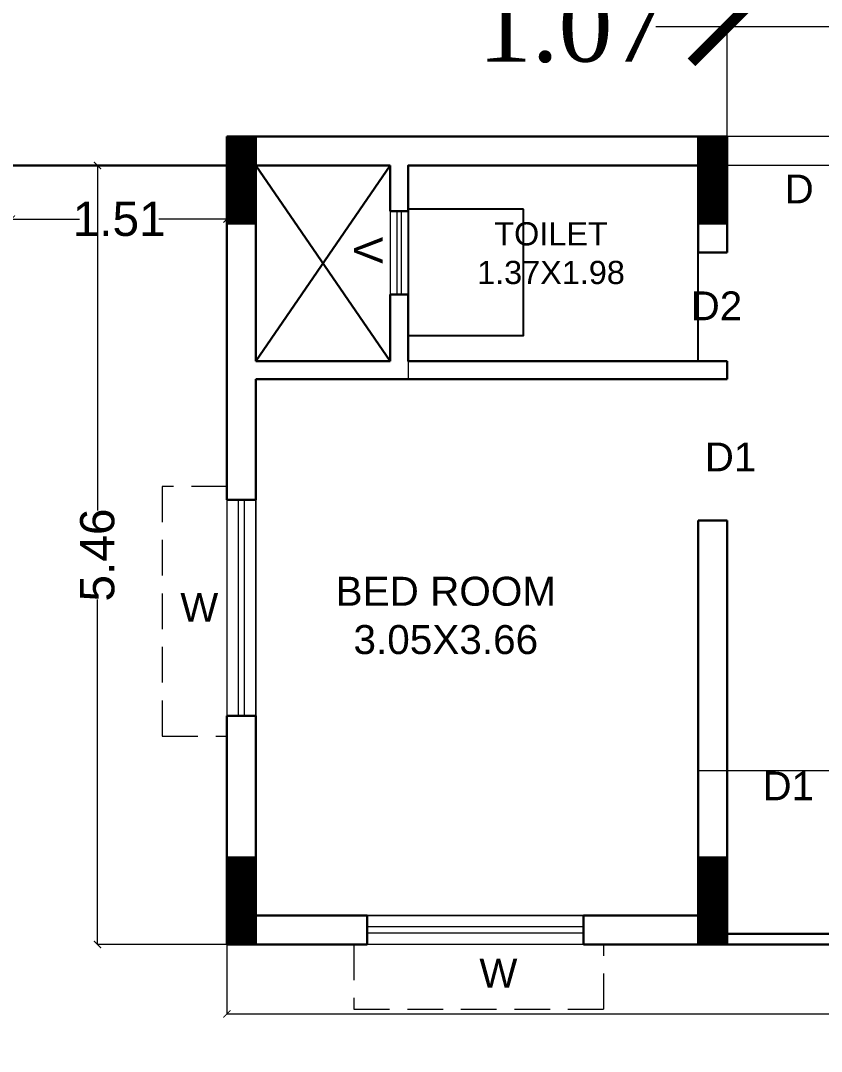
# Model space of a CAD drawing. Header units: metres. Extents: x 0 to 63445, y 32361 to 32804.
# Drawn here: x 63247.97 to 63253.58, y 32787.41 to 32794.64 of the extents above; entities that cross this region are included whole.
import ezdxf

# ---------------------------------------------------------------- set-up
doc = ezdxf.new("R2010")
doc.units = ezdxf.units.M
doc.header["$MEASUREMENT"] = 0
doc.header["$PDMODE"] = 34
doc.header["$PDSIZE"] = -10
doc.linetypes.add('DASHED2', pattern=[0.375, 0.25, -0.125])
doc.layers.get('0').update_dxf_attribs({"lineweight": 25})
doc.layers.add('BLK_2_FLR_0_BATH', color=3, linetype='Continuous', plot=False)
doc.layers.add('BLK_2_FLR_0_WATER_CLOSET', color=2, linetype='Continuous', plot=False)
for name, color, linetype, lineweight in [('BLK_2_FLR_0_BLT_UP_AREA_DEDUCT', 41, 'Continuous', 9), ('BLK_2_FLR_0_EXIT_WIDTH_DOOR', 7, 'Continuous', 0), ('BLK_2_FLR_0_UNITFA', 7, 'Continuous', 0), ('COLUMN', 1, 'Continuous', 30), ('DIM', 56, 'Continuous', 20), ('STEPS', 114, 'Continuous', 20), ('TEXT-2', 65, 'Continuous', 18), ('wall', 7, 'Continuous', 30), ('window', 154, 'Continuous', 9)]:
    doc.layers.add(name, color=color, linetype=linetype, lineweight=lineweight)
doc.layers.add('text', color=65, linetype='Continuous')
doc.styles.add('AutoDCRFont', font='arial.ttf')
doc.styles.get("Standard").update_dxf_attribs({"font": 'arial.ttf', "height": 0.4})
doc.styles.add('TNR', font='times.ttf', dxfattribs={"height": 0.5})
doc.dimstyles.new('ARCHANA', dxfattribs={"dimscale": 0, "dimtxt": 0.5, "dimasz": 0.5, "dimexe": 0, "dimexo": 0, "dimgap": 0, "dimtad": 0, "dimzin": 0, "dimdsep": 46, "dimtxsty": 'TNR', "dimblk": 'ARCHTICK', "dimcen": 0.09, "dimclrd": 36, "dimclre": 36, "dimclrt": 7, "dimadec": 0, "dimazin": 0, "dimtfac": 1, "dimtofl": 0, "dimtmove": 0, "dimatfit": 3, "dimldrblk": 'ARCHTICK', "dimfxl": 1, "dimfrac": 2, "dimtolj": 1, "dimtzin": 0, "dimlwd": -1, "dimlwe": -1, "dimarcsym": 0})

# ---------------------------------------------------------------- blocks, each defined once
blk = doc.blocks.new('A$C7D115503')
at = {"layer": 'COLUMN', "ltscale": 3}
h = blk.add_hatch(dxfattribs=at)
h.set_pattern_fill('ANSI31', color=256, style=0)
h.paths.add_polyline_path([(-14.36, -11.59), (-6.36, -11.59), (-6.36, 12.41), (-14.36, 12.41)])
at = {"layer": 'COLUMN', "ltscale": 0.05}
for p, q in [((-14.36, 12.41), (-6.36, 12.41)), ((-14.36, 12.41), (-14.36, -11.59)), ((-6.36, 12.41), (-6.36, -11.59)), ((-6.36, -11.59), (-14.36, -11.59))]:
    blk.add_line(p, q, dxfattribs=at)
blk = doc.blocks.new('_ArchTick')
at = {"color": 0, "linetype": 'ByBlock', "const_width": 0.15}
blk.add_lwpolyline([(-0.5, -0.5), (0.5, 0.5)], dxfattribs=at)
blk = doc.blocks.new('*D903')
at = {"layer": 'Defpoints', "color": 0, "ltscale": 3, "transparency": 16777216}
for p in [(63247.903, 32793.6238), (63249.4132, 32793.6238), (63249.4132, 32793.2486)]:
    blk.add_point(p, dxfattribs=at)
at = {"layer": 'DIM', "ltscale": 3, "transparency": 16777216}
for p, q in [((63247.903, 32793.6238), (63247.903, 32793.2486)), ((63249.4132, 32793.6238), (63249.4132, 32793.2486)), ((63247.903, 32793.2486), (63248.3809, 32793.2486)), ((63249.4132, 32793.2486), (63248.9354, 32793.2486))]:
    blk.add_line(p, q, dxfattribs=at)
at = {"layer": 'DIM', "ltscale": 3, "transparency": 16777216, "xscale": 0.05, "yscale": 0.05, "zscale": 0.05, "rotation": 180}
blk.add_blockref('_ArchTick', (63247.903, 32793.2486), dxfattribs=at)
at = {"layer": 'DIM', "ltscale": 3, "transparency": 16777216, "xscale": 0.05, "yscale": 0.05, "zscale": 0.05}
blk.add_blockref('_ArchTick', (63249.4132, 32793.2486), dxfattribs=at)
at = {"layer": 'DIM', "color": 7, "ltscale": 3, "transparency": 16777216, "insert": (63248.6581, 32793.2486), "char_height": 0.4, "attachment_point": 5}
blk.add_mtext('\\A1;{\\H0.6x;1.51}', dxfattribs=at)
blk = doc.blocks.new('*D904')
at = {"layer": 'Defpoints', "color": 0, "ltscale": 3, "transparency": 16777216}
for p in [(63249.4132, 32793.6238), (63248.5063, 32788.1627), (63249.4132, 32788.1627)]:
    blk.add_point(p, dxfattribs=at)
at = {"layer": 'DIM', "ltscale": 3, "transparency": 16777216}
for p, q in [((63249.4132, 32793.6238), (63248.5063, 32793.6238)), ((63248.5063, 32793.6238), (63248.5063, 32791.2049)), ((63248.5063, 32788.1627), (63248.5063, 32790.5816)), ((63249.4132, 32788.1627), (63248.5063, 32788.1627))]:
    blk.add_line(p, q, dxfattribs=at)
at = {"layer": 'DIM', "ltscale": 3, "transparency": 16777216, "xscale": 0.05, "yscale": 0.05, "zscale": 0.05}
for p, rotation in [((63248.5063, 32793.6238), 90), ((63248.5063, 32788.1627), 270)]:
    blk.add_blockref('_ArchTick', p, dxfattribs=dict(at, rotation=rotation))
at = {"layer": 'DIM', "color": 7, "ltscale": 3, "transparency": 16777216, "insert": (63248.5063, 32790.8933), "char_height": 0.4, "attachment_point": 5, "rotation": 90}
blk.add_mtext('\\A1;{\\H0.6x;5.46}', dxfattribs=at)
blk = doc.blocks.new('*D905')
at = {"layer": 'Defpoints', "color": 0, "ltscale": 3, "transparency": 16777216}
for p in [(0.8318, 32800.9139), (63266.3084, 32800.9139), (0, 32788.1627)]:
    blk.add_point(p, dxfattribs=at)
at = {"layer": 'DIM', "ltscale": 3, "transparency": 16777216}
for p, q in [((5.8318, 32800.9139), (0.8318, 32800.9139)), ((0.8318, 32800.9139), (0.8318, 32794.9328)), ((0.8318, 32788.1627), (0.8318, 32794.1437)), ((0, 32788.1627), (0.8318, 32788.1627))]:
    blk.add_line(p, q, dxfattribs=at)
at = {"layer": 'DIM', "ltscale": 3, "transparency": 16777216, "xscale": 0.05, "yscale": 0.05, "zscale": 0.05}
for p, rotation in [((0.8318, 32800.9139), 90), ((0.8318, 32788.1627), 270)]:
    blk.add_blockref('_ArchTick', p, dxfattribs=dict(at, rotation=rotation))
at = {"layer": 'DIM', "color": 7, "ltscale": 3, "transparency": 16777216, "insert": (0.8318, 32794.5383), "char_height": 0.4, "attachment_point": 5, "rotation": 90}
blk.add_mtext('\\A1;{\\H0.6x;12.75}', dxfattribs=at)
blk = doc.blocks.new('*D906')
at = {"layer": 'Defpoints', "color": 0, "ltscale": 3, "transparency": 16777216}
for p in [(63249.4132, 32788.1627), (63266.3084, 32788.1627), (63266.3084, 32787.6761)]:
    blk.add_point(p, dxfattribs=at)
at = {"layer": 'DIM', "ltscale": 3, "transparency": 16777216}
for p, q in [((63249.4132, 32788.1627), (63249.4132, 32787.6761)), ((63266.3084, 32788.1627), (63266.3084, 32787.6761)), ((63249.4132, 32787.6761), (63257.4512, 32787.6761)), ((63266.3084, 32787.6761), (63258.2704, 32787.6761))]:
    blk.add_line(p, q, dxfattribs=at)
at = {"layer": 'DIM', "ltscale": 3, "transparency": 16777216, "xscale": 0.05, "yscale": 0.05, "zscale": 0.05, "rotation": 180}
blk.add_blockref('_ArchTick', (63249.4132, 32787.6761), dxfattribs=at)
at = {"layer": 'DIM', "ltscale": 3, "transparency": 16777216, "xscale": 0.05, "yscale": 0.05, "zscale": 0.05}
blk.add_blockref('_ArchTick', (63266.3084, 32787.6761), dxfattribs=at)
at = {"layer": 'DIM', "color": 7, "ltscale": 3, "transparency": 16777216, "insert": (63257.8608, 32787.6761), "char_height": 0.4, "attachment_point": 5}
blk.add_mtext('\\A1;{\\H0.625x;16.90}', dxfattribs=at)
blk = doc.blocks.new('*D940')
at = {"layer": 'BLK_2_FLR_0_EXIT_WIDTH_DOOR', "color": 36, "ltscale": 0.5, "transparency": 16777216}
for p, q in [((63252.9185, 32794.5971), (63252.4185, 32794.5971)), ((63252.9185, 32793.827), (63252.9185, 32794.5971)), ((63253.9853, 32794.5971), (63252.9185, 32794.5971)), ((63253.9853, 32793.827), (63253.9853, 32794.5971))]:
    blk.add_line(p, q, dxfattribs=at)
at = {"layer": 'Defpoints', "color": 0, "ltscale": 0.5, "transparency": 16777216}
for p in [(63252.9185, 32794.5971), (63252.9185, 32793.827), (63253.9853, 32793.827)]:
    blk.add_point(p, dxfattribs=at)
at = {"layer": 'BLK_2_FLR_0_EXIT_WIDTH_DOOR', "color": 36, "ltscale": 0.5, "transparency": 16777216, "xscale": 0.5, "yscale": 0.5, "zscale": 0.5, "rotation": 180}
blk.add_blockref('_ArchTick', (63252.9185, 32794.5971), dxfattribs=at)
at = {"layer": 'BLK_2_FLR_0_EXIT_WIDTH_DOOR', "color": 36, "ltscale": 0.5, "transparency": 16777216, "xscale": 0.5, "yscale": 0.5, "zscale": 0.5}
blk.add_blockref('_ArchTick', (63253.9853, 32794.5971), dxfattribs=at)
at = {"layer": 'BLK_2_FLR_0_EXIT_WIDTH_DOOR', "color": 7, "ltscale": 0.5, "transparency": 16777216, "insert": (63251.8322, 32794.5971), "char_height": 0.5, "attachment_point": 5, "style": 'TNR'}
blk.add_mtext('\\A1;1.07', dxfattribs=at)

msp = doc.modelspace()

# ---------------------------------------------------------------- linework, layer by layer
at = {"layer": 'BLK_2_FLR_0_BATH', "color": 3, "ltscale": 0.5}
msp.add_lwpolyline([(63252.7153, 32793.6238), (63250.6839, 32793.6238), (63250.6839, 32792.2522), (63252.7153, 32792.2522)], close=True, dxfattribs=at)
at = {"layer": 'BLK_2_FLR_0_BLT_UP_AREA_DEDUCT', "color": 20}
msp.add_lwpolyline([(63250.5569, 32792.2522), (63249.6164, 32792.2522), (63249.6164, 32793.6238), (63250.5569, 32793.6238)], close=True, dxfattribs=at)
at = {"layer": 'BLK_2_FLR_0_UNITFA', "color": 1, "ltscale": 0.5}
msp.add_lwpolyline([(63255.8142, 32793.6238), (63250.6839, 32793.6238), (63250.6839, 32792.1252), (63249.6164, 32792.1252), (63249.6164, 32788.3659), (63252.7153, 32788.3659), (63252.7153, 32789.3819), (63255.8142, 32789.3819), (63255.8142, 32793.6238)], close=True, dxfattribs=at)
at = {"layer": 'BLK_2_FLR_0_WATER_CLOSET', "color": 3}
msp.add_lwpolyline([(63251.4926, 32793.317), (63250.6839, 32793.317), (63250.6839, 32792.432), (63251.4926, 32792.432)], close=True, dxfattribs=at)
at = {"layer": 'STEPS'}
msp.add_line((63253.9853, 32793.827), (63252.9185, 32793.827), dxfattribs=at)
at = {"layer": 'wall'}
for p, q in [((63249.4132, 32791.2812), (63249.4132, 32793.827)), ((63252.7153, 32793.827), (63249.4132, 32793.827)), ((63252.7153, 32793.827), (63252.9185, 32793.827)), ((63252.9185, 32793.827), (63252.9185, 32793.0142)), ((63249.4132, 32793.6238), (63247.903, 32793.6238)), ((63249.6164, 32792.2522), (63249.6164, 32793.6238)), ((63250.5569, 32793.6238), (63249.6164, 32793.6238)), ((63250.5569, 32793.6238), (63249.6164, 32792.2522)), ((63249.6164, 32793.6238), (63250.5569, 32792.2522)), ((63250.5569, 32793.3032), (63250.5569, 32793.6238)), ((63250.6839, 32793.3032), (63250.6839, 32793.6238)), ((63252.7153, 32793.6238), (63250.6839, 32793.6238)), ((63252.7153, 32793.0142), (63252.7153, 32793.6238)), ((63252.9185, 32793.0142), (63252.7153, 32793.0142)), ((63250.5569, 32792.2522), (63250.5569, 32792.7195)), ((63250.6839, 32792.2522), (63250.6839, 32792.7195)), ((63250.5569, 32792.2522), (63249.6164, 32792.2522)), ((63252.9185, 32792.2522), (63250.6839, 32792.2522)), ((63252.9185, 32792.2522), (63252.9185, 32792.1252)), ((63249.6164, 32791.2812), (63249.6164, 32792.1252)), ((63252.9185, 32792.1252), (63249.6164, 32792.1252)), ((63252.7153, 32788.3659), (63252.7153, 32791.1346)), ((63252.9185, 32791.1346), (63252.7153, 32791.1346)), ((63252.9185, 32791.1346), (63252.9185, 32788.1627)), ((63249.4132, 32788.1627), (63249.4132, 32789.7666)), ((63249.6164, 32788.3659), (63249.6164, 32789.7666)), ((63250.3967, 32788.3659), (63249.6164, 32788.3659)), ((63252.7153, 32788.3659), (63251.9112, 32788.3659)), ((63255.8142, 32788.2389), (63252.9185, 32788.2389)), ((63250.3967, 32788.1627), (63249.4132, 32788.1627)), ((63252.9185, 32788.1627), (63251.9112, 32788.1627)), ((63255.8142, 32788.1627), (63252.9185, 32788.1627))]:
    msp.add_line(p, q, dxfattribs=at)
at = {"layer": 'wall', "ltscale": 0.5}
msp.add_line((63250.5569, 32793.3032), (63250.6839, 32793.3032), dxfattribs=at)
at = {"layer": 'wall', "ltscale": 3}
for p, q in [((63250.6839, 32792.7195), (63250.5569, 32792.7195)), ((63249.6164, 32791.2812), (63249.4132, 32791.2812)), ((63249.6164, 32789.7666), (63249.4132, 32789.7666)), ((63250.3967, 32788.3659), (63250.3967, 32788.1627)), ((63251.9112, 32788.3659), (63251.9112, 32788.1627))]:
    msp.add_line(p, q, dxfattribs=at)
at = {"layer": 'window', "ltscale": 0.5}
for p, q in [((63250.5569, 32793.3032), (63250.5569, 32792.7195)), ((63250.6037, 32793.3032), (63250.6037, 32792.7195)), ((63250.6372, 32792.7195), (63250.6372, 32793.3026)), ((63250.6839, 32792.7195), (63250.6839, 32793.3026))]:
    msp.add_line(p, q, dxfattribs=at)
at = {"layer": 'window'}
for p, q in [((63250.6839, 32793.3026), (63250.6839, 32793.3032)), ((63249.4145, 32789.7666), (63249.4145, 32791.2812)), ((63249.4939, 32789.7666), (63249.4939, 32791.2812)), ((63249.5369, 32789.7666), (63249.5369, 32791.2812)), ((63249.6164, 32789.7666), (63249.6164, 32791.2812)), ((63251.9112, 32788.3659), (63250.3967, 32788.3659)), ((63251.9112, 32788.2864), (63250.3967, 32788.2864)), ((63251.9112, 32788.2434), (63250.3967, 32788.2434)), ((63251.9112, 32788.1639), (63250.3967, 32788.1639))]:
    msp.add_line(p, q, dxfattribs=at)
at = {"layer": 'window', "color": 8, "linetype": 'DASHED2'}
for points in [[(63249.4145, 32791.3743), (63248.9601, 32791.3743), (63248.9601, 32789.6231), (63249.4145, 32789.6231)], [(63250.3035, 32788.1639), (63250.3035, 32787.7096), (63252.0547, 32787.7096), (63252.0547, 32788.1639)]]:
    msp.add_lwpolyline(points, dxfattribs=at)

# ---------------------------------------------------------------- block references
at = {"layer": 'COLUMN', "ltscale": 0.05, "xscale": -0.025400733691282, "yscale": 0.025400733691282, "zscale": 0.025400733691282}
for p in [(63249.2516, 32793.5117), (63252.5537, 32793.5117), (63249.2516, 32788.457), (63252.5537, 32788.457)]:
    msp.add_blockref('A$C7D115503', p, dxfattribs=at)

# ---------------------------------------------------------------- texts
at = {"layer": 'text'}
for s, insert, char_height, width, attachment_point in [('\\pxqc;D', (63253.6915, 32793.359), 0.20194, 0.534981, 9), ('\\pxqc;TOILET\\P1.37X1.98', (63249.6726, 32792.7907), 0.162565, 4.023756, 7), ('\\pxqc;D2', (63253.1115, 32792.5394), 0.20194, 0.534981, 9), ('\\pxqc;D1', (63253.2103, 32791.4802), 0.20194, 0.534981, 9), ('\\pxqc;BED ROOM\\P3.05X3.66', (63248.4326, 32790.1963), 0.203206, 5.029694, 7), ('\\pxqc;D1', (63253.6149, 32789.1741), 0.20194, 0.534981, 9)]:
    msp.add_mtext(s, dxfattribs=dict(at, insert=insert, char_height=char_height, width=width, attachment_point=attachment_point))
at = {"layer": 'TEXT-2', "insert": (63250.5048, 32793.1235), "char_height": 0.2019, "width": 0.182701, "attachment_point": 1, "rotation": 270, "style": 'AutoDCRFont'}
msp.add_mtext('V', dxfattribs=at)
at = {"layer": 'TEXT-2', "char_height": 0.2019, "width": 0.182701, "attachment_point": 9, "style": 'AutoDCRFont'}
for insert in [(63249.3529, 32790.4255), (63251.4489, 32787.8609)]:
    msp.add_mtext('W', dxfattribs=dict(at, insert=insert))

# ---------------------------------------------------------------- dimensions: what is measured, and where the dimension line sits
at = {"layer": 'BLK_2_FLR_0_EXIT_WIDTH_DOOR', "color": 1, "ltscale": 0.5}
dim = msp.add_linear_dim(base=(63252.9185, 32794.5971), p1=(63253.9853, 32793.827), p2=(63252.9185, 32793.827), dimstyle='ARCHANA', override={"dimscale": 1, "dimfxl": 6, "dimarcsym": 1}, dxfattribs=at)
dim.commit()
dim.dimension.update_dxf_attribs({"geometry": '*D940', "text_midpoint": (63251.8322, 32794.5971)})
at = {"layer": 'DIM', "ltscale": 3}
for base, p1, p2, picture, middle in [((0.8318, 32800.9139), (0, 32788.1627), (63266.3084, 32800.9139), '*D905', (0.8318, 32794.5383)), ((63248.5063, 32788.1627), (63249.4132, 32793.6238), (63249.4132, 32788.1627), '*D904', (63248.5063, 32790.8933))]:
    dim = msp.add_linear_dim(base=base, p1=p1, p2=p2, angle=90, text='{\\H0.6x;<>}', dimstyle='ARCHANA', override={"dimscale": 1, "dimtxt": 0.278, "dimasz": 0.05, "dimtxsty": 'Standard', "dimclrd": 256, "dimclre": 256, "dimfxl": 5, "dimfxlon": 1, "dimarcsym": 1}, dxfattribs=at)
    dim.commit()
    dim.dimension.update_dxf_attribs({"geometry": picture, "text_midpoint": middle})
for base, p1, p2, text, picture, middle in [((63249.4132, 32793.2486), (63247.903, 32793.6238), (63249.4132, 32793.6238), '{\\H0.6x;<>}', '*D903', (63248.6581, 32793.2486)), ((63266.3084, 32787.6761), (63249.4132, 32788.1627), (63266.3084, 32788.1627), '{\\H0.625x;<>}', '*D906', (63257.8608, 32787.6761))]:
    dim = msp.add_linear_dim(base=base, p1=p1, p2=p2, text=text, dimstyle='ARCHANA', override={"dimscale": 1, "dimtxt": 0.278, "dimasz": 0.05, "dimtxsty": 'Standard', "dimclrd": 256, "dimclre": 256, "dimfxl": 5, "dimfxlon": 1, "dimarcsym": 1}, dxfattribs=at)
    dim.commit()
    dim.dimension.update_dxf_attribs({"geometry": picture, "text_midpoint": middle})

doc.saveas('drawing.dxf')
